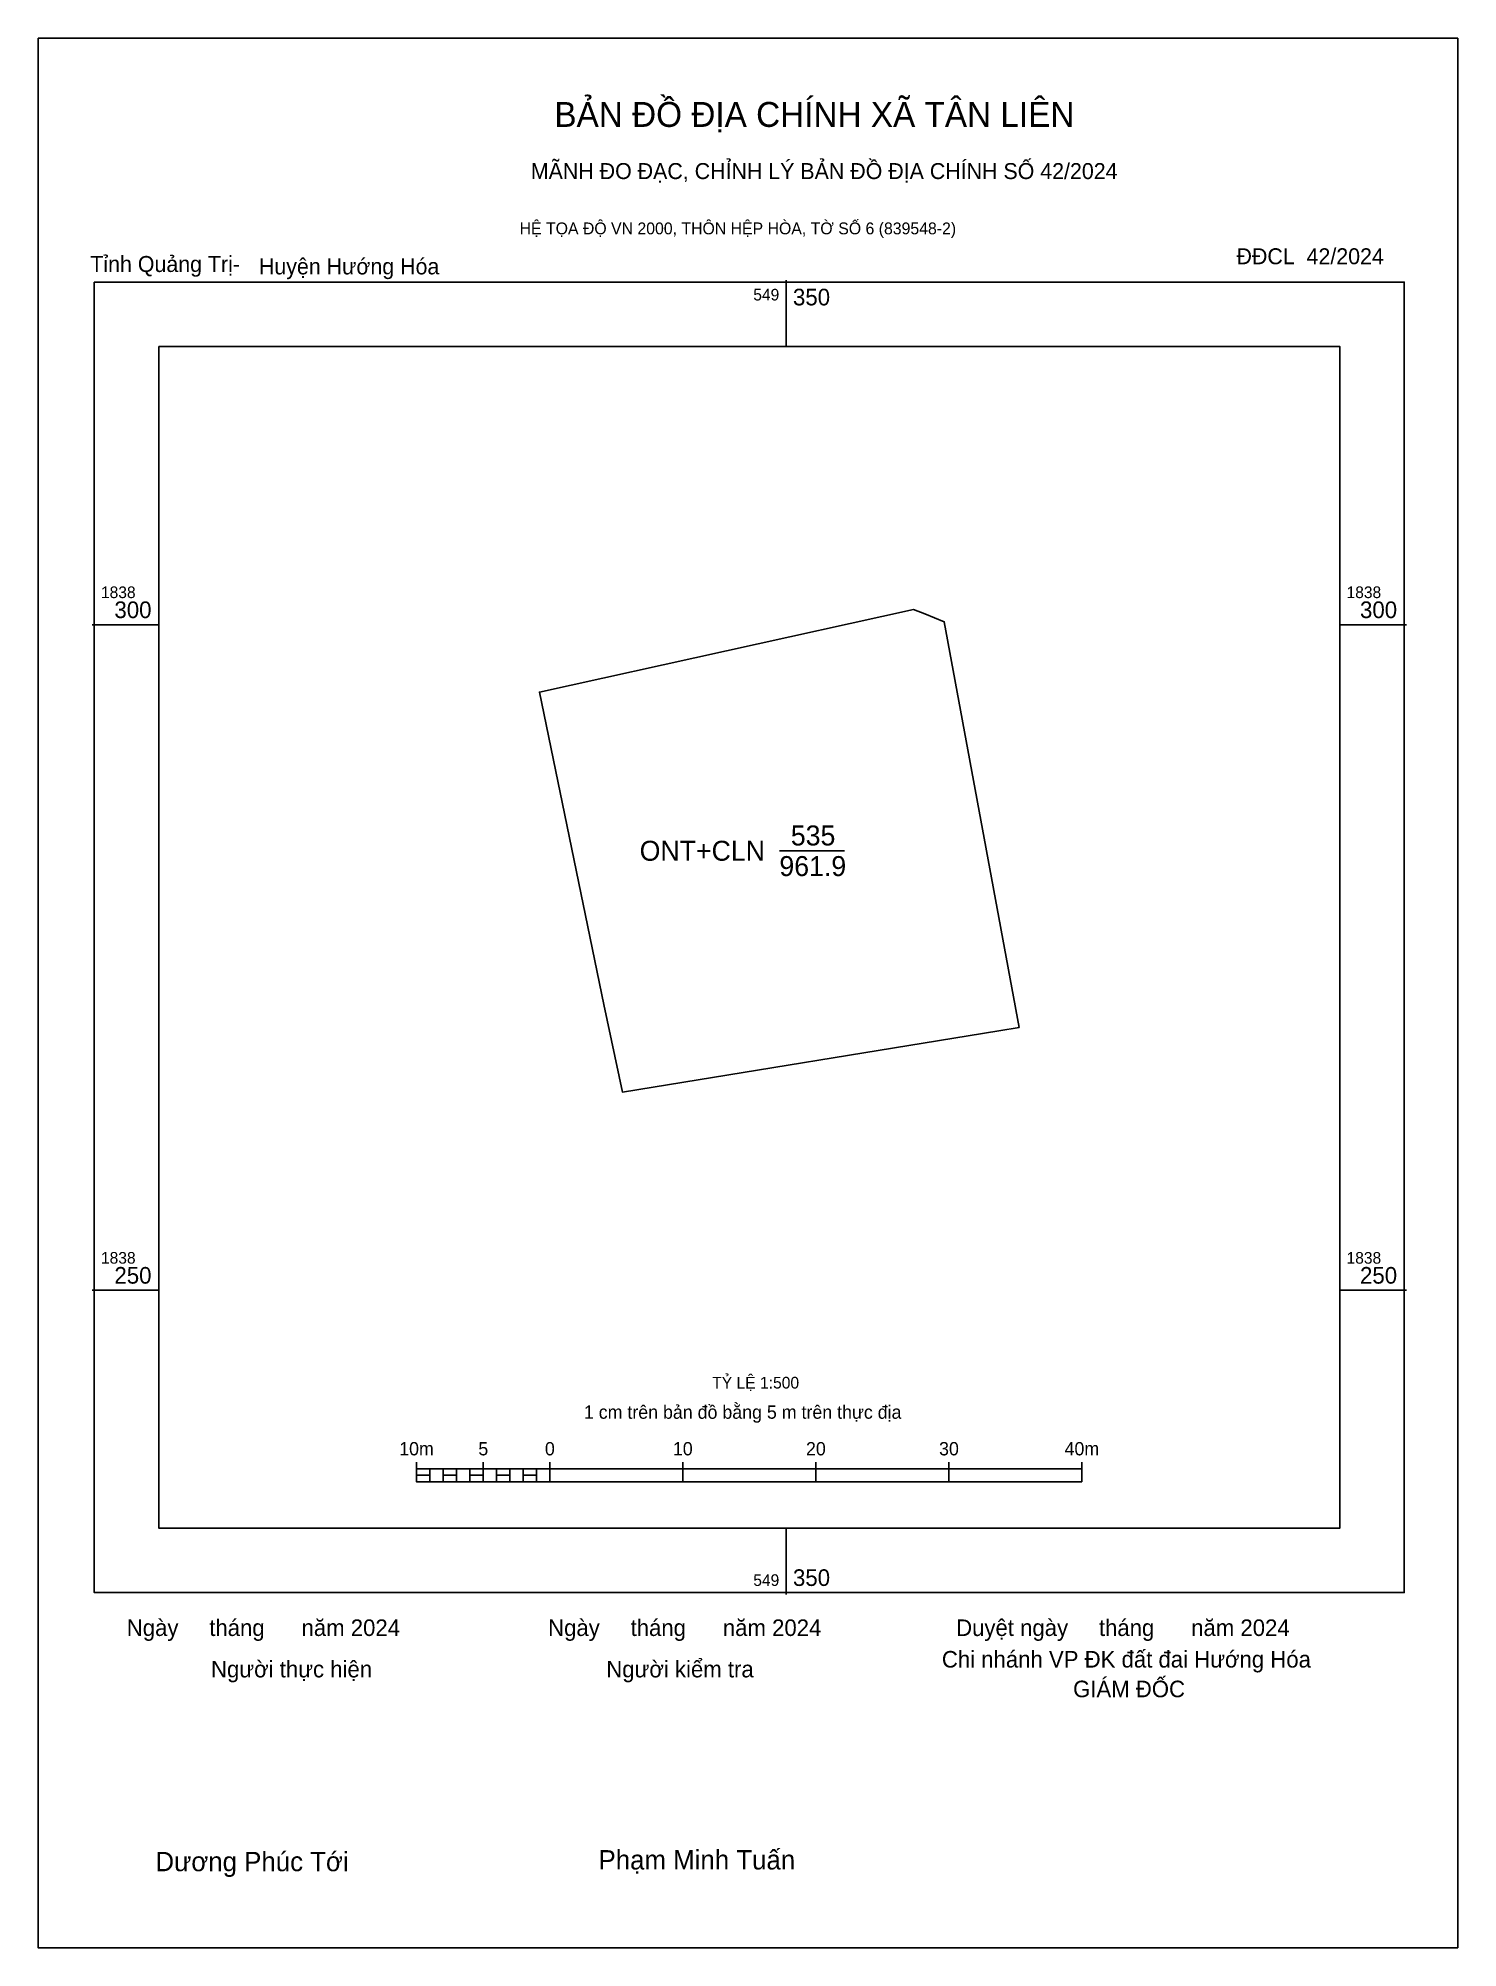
# Model space of a CAD drawing. Extents: x 549294 to 549400, y 1838201 to 1838344.
import ezdxf

# ---------------------------------------------------------------- set-up
doc = ezdxf.new("R2010")
doc.units = 0
for name, color, linetype in [('Level 10', 7, 'Continuous'), ('Level 13', 7, 'Continuous'), ('Level 15', 7, 'Continuous'), ('Level 6', 7, 'Continuous'), ('Level 62', 7, 'Continuous'), ('Level 63', 7, 'Continuous'), ('Level 9', 7, 'Continuous')]:
    doc.layers.add(name, color=color, linetype=linetype)

msp = doc.modelspace()

# ---------------------------------------------------------------- linework, layer by layer
at = {"layer": 'Level 10'}
msp.add_lwpolyline([(549336.29, 1838271.47), (549331.45, 1838294.94), (549359.57, 1838301.15), (549360.42, 1838300.81), (549361.87, 1838300.22), (549367.49, 1838269.75), (549365.98, 1838269.5), (549337.69, 1838264.89)], close=True, dxfattribs=at)
at = {"layer": 'Level 15'}
msp.add_line((549349.48, 1838283.02), (549354.38, 1838283.02), dxfattribs=at)
msp.add_lwpolyline([(549293.78, 1838344.06), (549400.46, 1838344.06), (549400.46, 1838200.61), (549293.78, 1838200.61)], close=True, dxfattribs=at)
at = {"layer": 'Level 62'}
msp.add_lwpolyline([(549302.84, 1838320.89), (549391.6, 1838320.89), (549391.6, 1838232.14), (549302.84, 1838232.14)], close=True, dxfattribs=at)
at = {"layer": 'Level 63'}
for p, q in [((549350, 1838325.89), (549350, 1838320.89)), ((549297.84, 1838300), (549302.84, 1838300)), ((549391.6, 1838300), (549396.6, 1838300)), ((549297.84, 1838250), (549302.84, 1838250)), ((549391.6, 1838250), (549396.6, 1838250)), ((549322.22, 1838237.1), (549322.22, 1838235.6)), ((549327.22, 1838237.1), (549327.22, 1838235.6)), ((549332.22, 1838237.1), (549332.22, 1838235.6)), ((549342.22, 1838237.1), (549342.22, 1838235.6)), ((549352.22, 1838237.1), (549352.22, 1838235.6)), ((549362.22, 1838237.1), (549362.22, 1838235.6)), ((549372.22, 1838237.1), (549372.22, 1838235.6)), ((549322.22, 1838236.6), (549372.22, 1838236.6)), ((549322.22, 1838235.6), (549372.22, 1838235.6)), ((549323.22, 1838236.6), (549323.22, 1838235.6)), ((549324.22, 1838236.6), (549324.22, 1838235.6)), ((549325.22, 1838236.6), (549325.22, 1838235.6)), ((549326.22, 1838236.6), (549326.22, 1838235.6)), ((549327.22, 1838236.6), (549327.22, 1838235.6)), ((549328.22, 1838236.6), (549328.22, 1838235.6)), ((549329.22, 1838236.6), (549329.22, 1838235.6)), ((549330.22, 1838236.6), (549330.22, 1838235.6)), ((549331.22, 1838236.6), (549331.22, 1838235.6)), ((549332.22, 1838236.6), (549332.22, 1838235.6)), ((549350, 1838232.14), (549350, 1838227.14))]:
    msp.add_line(p, q, dxfattribs=at)
for points in [[(549298, 1838325.74), (549396.44, 1838325.74), (549396.44, 1838227.29), (549298, 1838227.29)], [(549322.22, 1838236.1), (549323.22, 1838236.1), (549323.22, 1838235.6), (549322.22, 1838235.6)], [(549322.22, 1838236.1), (549323.22, 1838236.1), (549323.22, 1838235.6), (549322.22, 1838235.6)], [(549324.22, 1838236.1), (549325.22, 1838236.1), (549325.22, 1838235.6), (549324.22, 1838235.6)], [(549326.22, 1838236.1), (549327.22, 1838236.1), (549327.22, 1838235.6), (549326.22, 1838235.6)], [(549328.22, 1838236.1), (549329.22, 1838236.1), (549329.22, 1838235.6), (549328.22, 1838235.6)], [(549330.22, 1838236.1), (549331.22, 1838236.1), (549331.22, 1838235.6), (549330.22, 1838235.6)]]:
    msp.add_lwpolyline(points, close=True, dxfattribs=at)

# ---------------------------------------------------------------- texts
at = {"layer": 'Level 13'}
for s, p in [('535', (549350.34, 1838283.42)), ('ONT+CLN', (549338.98, 1838282.27)), ('961.9', (549349.48, 1838281.12))]:
    msp.add_text(s, height=1.5, dxfattribs=at).set_placement(p)
at = {"layer": 'Level 6'}
msp.add_text('TỶ LỆ 1:500', height=0.879, dxfattribs=at).set_placement((549344.43, 1838242.62))
at = {"layer": 'Level 63'}
for s, height, p in [('BẢN ĐỒ ĐỊA CHÍNH XÃ TÂN LIÊN', 1.8718, (549332.57, 1838337.4)), ('MÃNH ĐO ĐẠC, CHỈNH LÝ BẢN ĐỒ ĐỊA CHÍNH SỐ 42/2024', 1.2011, (549330.8, 1838333.48)), ('HỆ TỌA ĐỘ VN 2000, THÔN HỆP HÒA, TỜ SỐ 6 (839548-2)', 0.8891, (549329.96, 1838329.33)), ('549', 0.875, (549347.52, 1838324.36)), ('350', 1.25, (549350.5, 1838323.99)), ('1838', 0.875, (549298.5, 1838302)), ('1838', 0.875, (549392.1, 1838302)), ('300', 1.25, (549299.51, 1838300.5)), ('300', 1.25, (549393.11, 1838300.5)), ('1838', 0.875, (549298.5, 1838252)), ('1838', 0.875, (549392.1, 1838252)), ('250', 1.25, (549299.51, 1838250.5)), ('250', 1.25, (549393.11, 1838250.5)), ('1 cm trên bản đồ bằng 5 m trên thực địa', 1, (549334.79, 1838240.35)), ('10m', 1, (549320.91, 1838237.6)), ('5', 1, (549326.86, 1838237.6)), ('0', 1, (549331.86, 1838237.6)), ('10', 1, (549341.48, 1838237.6)), ('20', 1, (549351.48, 1838237.6)), ('30', 1, (549361.48, 1838237.6)), ('40m', 1, (549370.91, 1838237.6)), ('549', 0.875, (549347.52, 1838227.79)), ('350', 1.25, (549350.5, 1838227.79)), ('Ngày     tháng      năm 2024', 1.2442, (549300.44, 1838224.03)), ('Ngày     tháng      năm 2024', 1.2442, (549332.1, 1838224.03)), ('Duyệt ngày     tháng      năm 2024', 1.2442, (549362.76, 1838224.03)), ('Chi nhánh VP ĐK đất đai Hướng Hóa', 1.2442, (549361.69, 1838221.66)), ('Người thực hiện', 1.2442, (549306.77, 1838220.92)), ('Người kiểm tra', 1.2442, (549336.47, 1838220.92)), ('GIÁM ĐỐC', 1.244, (549371.55, 1838219.43)), ('Dương Phúc Tới', 1.4512, (549302.59, 1838206.36)), ('Phạm Minh Tuấn', 1.4512, (549335.89, 1838206.49))]:
    msp.add_text(s, height=height, dxfattribs=at).set_placement(p)
at = {"layer": 'Level 9'}
for s, p in [('Tỉnh Quảng Trị-', (549297.7, 1838326.5)), ('Huyện Hướng Hóa', (549310.37, 1838326.32)), ('ĐĐCL  42/2024', (549383.83, 1838327.08))]:
    msp.add_text(s, height=1.2011, dxfattribs=at).set_placement(p)

doc.saveas('drawing.dxf')
